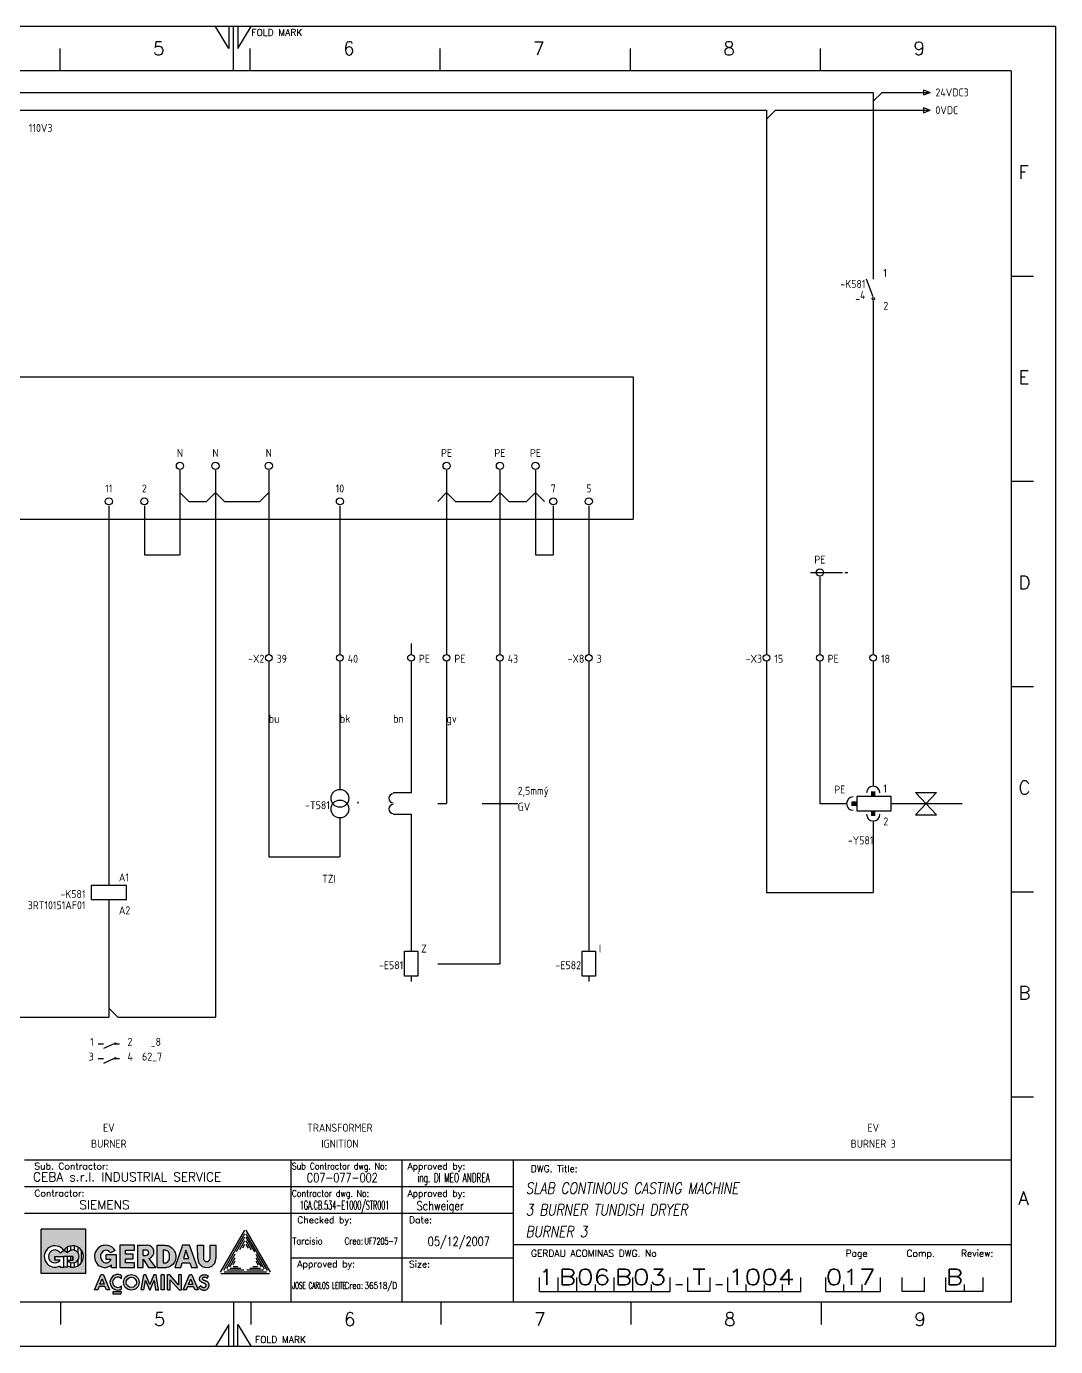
# Model space of a CAD drawing. Extents: x 520 to 940, y 6 to 303.
# Drawn here: x 708.6 to 940.2, y 6.5 to 303.5 of the extents above; entities that cross this region are included whole.
import ezdxf
from ezdxf.enums import TextEntityAlignment as Align

# ---------------------------------------------------------------- set-up
doc = ezdxf.new("R2010")
doc.units = 0
doc.header["$LTSCALE"] = 25
doc.header["$MEASUREMENT"] = 0
doc.linetypes.add('EPLANLINE7', pattern=[0])
doc.layers.get('0').update_dxf_attribs({"linetype": 'CONTINUOUS'})
for name, color, linetype in [('AUTOCONNECTING', 2, 'CONTINUOUS'), ('DESIG_', 3, 'CONTINUOUS'), ('FORM_1', 7, 'CONTINUOUS'), ('FORM_2', 4, 'CONTINUOUS'), ('FORM_3', 6, 'CONTINUOUS'), ('FORM_4', 1, 'CONTINUOUS'), ('MORSETTI', 7, 'CONTINUOUS'), ('RIF_', 7, 'CONTINUOUS'), ('SEF', 5, 'CONTINUOUS'), ('SIMBOLO', 4, 'CONTINUOUS'), ('TABELLA', 7, 'CONTINUOUS'), ('TESTI', 7, 'CONTINUOUS'), ('TESTO', 5, 'CONTINUOUS')]:
    doc.layers.add(name, color=color, linetype=linetype)
doc.styles.add('ROMANS', font='romans.shx', dxfattribs={"width": 0.7, "oblique": 10, "height": 4})
doc.styles.get("Standard").update_dxf_attribs({"font": 'isocp.shx'})

# ---------------------------------------------------------------- blocks, each defined once
blk = doc.blocks.new('Format A3')
at = {"layer": 'FORM_1'}
h = blk.add_hatch(color=256, dxfattribs=at)
edge = h.paths.add_edge_path()
edge.add_line((217.87, 22.79), (217.87, 17.78))
edge.add_line((217.87, 17.78), (219.92, 17.78))
edge.add_spline(control_points=[(219.92, 17.78), (220.24, 17.85), (220.98, 18), (221.84, 18.93), (222.13, 20.2), (221.81, 21.63), (220.8, 22.71), (219.89, 22.77), (219.58, 22.79)], knot_values=[0, 0, 0, 0, 0.968333, 2.238245, 3.514092, 4.752916, 6.526982, 7.43734, 7.43734, 7.43734, 7.43734], degree=3, periodic=0)
edge.add_line((219.58, 22.79), (217.87, 22.79))
edge = h.paths.add_edge_path(flags=16)
edge.add_spline(control_points=[(219.59, 21.67), (219.7, 21.66), (220.06, 21.63), (220.6, 21.16), (220.68, 20.32), (220.63, 19.48), (220.1, 18.85), (219.69, 18.84), (219.58, 18.84)], knot_values=[0, 0, 0, 0, 0.326882, 1.089251, 1.872602, 2.763575, 3.625522, 3.966209, 3.966209, 3.966209, 3.966209], degree=3, periodic=0)
edge.add_line((219.58, 18.84), (219.17, 18.84))
edge.add_line((219.17, 18.84), (219.17, 21.67))
edge.add_line((219.17, 21.67), (219.59, 21.67))
h.paths.add_polyline_path([(223.55, 22.79), (221.81, 17.78), (223.19, 17.78), (223.48, 18.84), (225.23, 18.84), (225.54, 17.78), (226.94, 17.78), (225.11, 22.79)])
h.paths.add_polyline_path([(224.33, 21.67), (224.94, 19.81), (223.79, 19.81)], flags=16)
h.paths.add_polyline_path([(228.25, 22.79), (226.96, 22.79), (226.97, 19.8, 0.995265), (231.07, 19.81), (231.07, 22.79), (229.77, 22.79), (229.77, 19.87, -1), (228.25, 19.87)])
h.paths.add_polyline_path([(215.57, 22.79), (213.43, 22.79), (213.43, 17.78), (214.72, 17.78), (214.72, 19.66), (215.93, 17.78), (217.52, 17.78), (216.02, 19.84, 0.906396)])
h.paths.add_polyline_path([(215.29, 20.49), (214.72, 20.5), (214.72, 21.75), (215.31, 21.75, -1.017604)], flags=16)
h.paths.add_polyline_path([(209.42, 22.79), (209.42, 17.78), (212.73, 17.78), (212.73, 18.83), (210.73, 18.83), (210.73, 19.76), (212.41, 19.76), (212.41, 20.8), (210.73, 20.8), (210.73, 21.67), (212.73, 21.67), (212.73, 22.79)])
edge = h.paths.add_edge_path()
edge.add_ellipse((206.05, 20.28), major_axis=(0, -2.49), ratio=0.91559, start_angle=180.5657, end_angle=401.2517)
edge.add_line((207.56, 18.41), (207.56, 17.78))
edge.add_line((207.56, 17.78), (208.68, 17.78))
edge.add_line((208.68, 17.78), (208.68, 20.66))
edge.add_line((208.68, 20.66), (206.26, 20.66))
edge.add_line((206.26, 20.66), (206.26, 19.69))
edge.add_line((206.26, 19.69), (207.49, 19.69))
edge.add_ellipse((206.34, 20.25), major_axis=(0, -1.41), ratio=0.88785, start_angle=126.9107, end_angle=426.8029, ccw=False)
edge.add_line((207.34, 21.09), (208.41, 21.6))
edge.add_arc((206.36, 20.45), 2.34, 29.2872, 98.191)
h.paths.add_polyline_path([(205.74, 16.12), (205.19, 16.12), (203.77, 12.78), (204.46, 12.78), (204.76, 13.48), (206.07, 13.48), (206.44, 12.78), (207.11, 12.79)])
h.paths.add_polyline_path([(205.46, 15.22), (205.93, 14.01), (204.97, 14.01)], flags=16)
h.paths.add_polyline_path([(209.78, 12.92), (209.78, 13.66, -2.423597), (209.78, 15.28), (209.78, 16.02, 1.652966)])
h.paths.add_polyline_path([(210.29, 14.45, 1), (213.8, 14.45, 1)])
h.paths.add_polyline_path([(213.19, 14.45, -1), (210.89, 14.45, -1)], flags=16)
h.paths.add_polyline_path([(215.31, 16.12), (214.82, 16.12), (214.22, 12.78), (214.87, 12.78), (215.21, 14.84), (216.1, 12.73), (216.28, 12.73), (217.19, 14.84), (217.49, 12.78), (218.15, 12.78), (217.6, 16.12), (217.12, 16.12), (216.2, 13.99)])
h.paths.add_polyline_path([(219.4, 16.12), (218.75, 16.12), (218.75, 12.78), (219.4, 12.78)])
h.paths.add_polyline_path([(220.16, 12.78), (220.81, 12.78), (220.81, 15.04), (222.79, 12.78), (223.3, 12.78), (223.3, 16.12), (222.65, 16.12), (222.65, 13.88), (220.68, 16.12), (220.16, 16.12)])
h.paths.add_polyline_path([(225.66, 16.12), (225.13, 16.12), (223.7, 12.77), (224.39, 12.77), (224.69, 13.47), (226, 13.47), (226.37, 12.77), (227.04, 12.77)])
h.paths.add_polyline_path([(225.39, 15.2), (225.86, 14), (224.9, 14)], flags=16)
edge = h.paths.add_edge_path()
edge.add_spline(control_points=[(229.42, 15.81), (229.38, 15.84), (229.32, 15.89), (229.21, 15.96), (229.1, 16.02), (228.95, 16.09), (228.79, 16.14), (228.58, 16.18), (228.37, 16.18), (228.14, 16.15), (227.97, 16.08), (227.8, 16), (227.66, 15.88), (227.54, 15.75), (227.47, 15.59), (227.4, 15.42), (227.39, 15.24), (227.4, 15.04), (227.44, 14.85), (227.57, 14.66), (227.73, 14.54), (227.92, 14.42), (228.08, 14.35), (228.25, 14.29), (228.42, 14.23), (228.59, 14.16), (228.73, 14.07), (228.81, 13.98), (228.85, 13.89), (228.87, 13.78), (228.86, 13.67), (228.81, 13.54), (228.72, 13.42), (228.56, 13.32), (228.37, 13.29), (228.2, 13.3), (228.07, 13.34), (227.98, 13.38), (227.9, 13.44), (227.81, 13.5), (227.72, 13.6), (227.68, 13.69), (227.64, 13.74)], knot_values=[0, 0, 0, 0, 0.129897, 0.252239, 0.381983, 0.506097, 0.749316, 0.87783, 1.167741, 1.365595, 1.552935, 1.738999, 1.918105, 2.09238, 2.269928, 2.449255, 2.632957, 2.790606, 3.065835, 3.193419, 3.483878, 3.653535, 3.853782, 4.021202, 4.182707, 4.402789, 4.570564, 4.668988, 4.759204, 4.855589, 5.007336, 5.095097, 5.270281, 5.443299, 5.63607, 5.844858, 5.950481, 6.046454, 6.146081, 6.249423, 6.351995, 6.544354, 6.544354, 6.544354, 6.544354], degree=3, periodic=0)
edge.add_line((227.64, 13.74), (227.22, 13.33))
edge.add_spline(control_points=[(227.22, 13.33), (227.25, 13.3), (227.3, 13.21), (227.44, 13.06), (227.61, 12.91), (227.84, 12.8), (228.04, 12.73), (228.25, 12.7), (228.44, 12.69), (228.72, 12.72), (228.99, 12.82), (229.25, 13.03), (229.41, 13.25), (229.53, 13.57), (229.55, 13.89), (229.48, 14.23), (229.32, 14.44), (229.15, 14.58), (228.98, 14.67), (228.78, 14.76), (228.59, 14.83), (228.39, 14.91), (228.2, 15), (228.05, 15.18), (228.07, 15.39), (228.2, 15.54), (228.35, 15.61), (228.48, 15.63), (228.66, 15.63), (228.84, 15.57), (228.98, 15.46), (229.05, 15.4), (229.08, 15.37)], knot_values=[0, 0, 0, 0, 0.131114, 0.305389, 0.623258, 0.772631, 1.083491, 1.243018, 1.425854, 1.654083, 2.072988, 2.274716, 2.662927, 2.870188, 3.280959, 3.591243, 3.888658, 4.0589, 4.248032, 4.476436, 4.699919, 4.85554, 5.137678, 5.317889, 5.513624, 5.728226, 5.888869, 5.979085, 6.142909, 6.403998, 6.552706, 6.676571, 6.676571, 6.676571, 6.676571], degree=3, periodic=0)
edge.add_line((229.08, 15.37), (229.42, 15.81))
h.paths.add_polyline_path([(207.88, 12.33), (207.88, 11.83), (209.78, 11.83), (209.79, 12.33)])
h.paths.add_polyline_path([(201.77, 26.45), (191.77, 26.45), (191.77, 16.45), (201.77, 16.45)])
h.paths.add_polyline_path([(197.64, 18.19), (197.64, 17.87), (196.84, 17.87), (196.04, 17.87), (196.04, 18.19, -2.312045), (196.84, 21.6, -2.312045)], flags=16)
h.paths.add_polyline_path([(197.64, 19.43), (198.44, 19.43), (198.44, 20.27), (196.84, 20.27), (194.84, 20.27), (194.84, 19.43), (196.04, 19.43, -3.248328), (196.05, 21.08), (196.84, 21.6), (197.62, 21.08, -3.248328)], flags=0)
for p, q in [((420, 297), (0, 297)), ((234, 292), (231, 297)), ((234, 297), (234, 292)), ((235, 287), (235, 297)), ((236, 292), (239, 297)), ((236, 297), (236, 292)), ((420, 297), (420, 0)), ((195.93, 292), (195.93, 287)), ((238.7, 292), (238.7, 287)), ((281.48, 292), (281.48, 287)), ((324.26, 292), (324.26, 287)), ((367.03, 292), (367.03, 287)), ((410, 240.83), (415, 240.83)), ((410, 194.66), (415, 194.66)), ((410, 148.5), (415, 148.5)), ((410, 102.33), (415, 102.33)), ((410, 56.17), (415, 56.17)), ((248, 30), (248, 42)), ((273, 10), (273, 42)), ((188.01, 36), (298, 36)), ((191.77, 16.45), (191.77, 26.45)), ((201.77, 26.45), (191.77, 26.45)), ((201.77, 16.45), (201.77, 26.45)), ((237.53, 26.19), (232.06, 16.71)), ((237.53, 25.39), (232.76, 17.12)), ((237.53, 24.59), (235.65, 21.33)), ((237.53, 23.79), (236.34, 21.73)), ((237.83, 26.19), (243.31, 16.71)), ((237.83, 25.39), (242.62, 17.11)), ((237.83, 24.59), (239.72, 21.33)), ((237.83, 23.79), (239.03, 21.73)), ((196.04, 21.07), (196.84, 21.6)), ((197.64, 21.07), (196.84, 21.6)), ((197.64, 21.07), (197.64, 22.35)), ((198.44, 21.68), (198.44, 22.64)), ((199.24, 21.68), (199.24, 22.64)), ((200.04, 21.11), (200.04, 22.35)), ((200.84, 18.94), (200.84, 21.6)), ((208.41, 21.6), (207.34, 21.09)), ((209.42, 22.79), (209.42, 17.78)), ((212.73, 22.79), (209.42, 22.79)), ((210.73, 20.8), (210.73, 21.67)), ((210.73, 21.67), (212.73, 21.67)), ((212.41, 20.8), (210.73, 20.8)), ((212.41, 19.76), (212.41, 20.8)), ((212.73, 21.67), (212.73, 22.79)), ((213.43, 22.79), (213.43, 17.78)), ((213.43, 22.79), (215.57, 22.79)), ((214.72, 20.5), (214.72, 21.75)), ((214.72, 21.75), (215.31, 21.75)), ((217.87, 17.78), (217.87, 22.79)), ((217.87, 22.79), (219.58, 22.79)), ((223.55, 22.79), (221.81, 17.78)), ((225.11, 22.79), (223.55, 22.79)), ((224.33, 21.67), (223.79, 19.81)), ((224.94, 19.81), (224.33, 21.67)), ((226.94, 17.78), (225.11, 22.79)), ((226.97, 19.83), (226.96, 22.79)), ((226.96, 22.79), (228.25, 22.79)), ((228.25, 22.79), (228.25, 19.87)), ((229.77, 19.87), (229.77, 22.79)), ((229.77, 22.79), (231.07, 22.79)), ((231.07, 22.79), (231.07, 19.81)), ((237.53, 22.99), (237.04, 22.13)), ((237.83, 22.99), (238.33, 22.13)), ((298, 23), (410, 23)), ((194.84, 20.27), (196.84, 20.27)), ((194.84, 20.27), (196.84, 20.27)), ((194.84, 19.43), (194.84, 20.27)), ((194.84, 20.27), (194.84, 19.43)), ((196.04, 19.43), (194.84, 19.43)), ((196.04, 17.87), (196.04, 18.19)), ((196.04, 17.87), (196.84, 17.87)), ((196.84, 17.87), (196.84, 20.27)), ((198.84, 20.27), (196.84, 20.27)), ((198.84, 20.27), (196.84, 20.27)), ((197.64, 17.87), (196.84, 17.87)), ((197.64, 17.87), (197.64, 20.27)), ((197.64, 19.43), (198.84, 19.43)), ((197.64, 17.87), (197.64, 18.19)), ((198.44, 19.43), (198.44, 20.27)), ((198.44, 17.9), (198.44, 18.86)), ((198.84, 20.27), (198.84, 19.43)), ((198.84, 19.43), (198.84, 20.27)), ((199.24, 17.9), (199.24, 18.86)), ((200.04, 18.19), (200.04, 19.43)), ((208.68, 20.66), (206.26, 20.66)), ((206.26, 20.66), (206.26, 19.69)), ((206.26, 19.69), (207.49, 19.69)), ((207.56, 17.78), (207.56, 18.41)), ((208.68, 17.78), (208.68, 20.66)), ((210.73, 18.83), (210.73, 19.76)), ((210.73, 19.76), (212.41, 19.76)), ((212.73, 18.83), (210.73, 18.83)), ((212.73, 17.78), (212.73, 18.83)), ((214.72, 20.5), (215.31, 20.49)), ((214.72, 19.66), (215.93, 17.78)), ((214.72, 17.78), (214.72, 19.66)), ((217.52, 17.78), (216.02, 19.84)), ((223.19, 17.78), (223.48, 18.84)), ((223.48, 18.84), (225.23, 18.84)), ((223.79, 19.81), (224.94, 19.81)), ((225.23, 18.84), (225.54, 17.78)), ((235.33, 20.78), (233.45, 17.52)), ((235.33, 19.98), (234.14, 17.92)), ((235.33, 19.18), (234.84, 18.32)), ((234.98, 18.05), (235.98, 18.05)), ((239.39, 18.05), (240.39, 18.05)), ((240.04, 20.78), (241.92, 17.51)), ((240.04, 19.98), (241.23, 17.91)), ((240.04, 19.18), (240.54, 18.31)), ((248, 20), (298, 20)), ((201.77, 16.45), (191.77, 16.45)), ((203.77, 12.78), (205.19, 16.12)), ((204.97, 14.01), (205.46, 15.22)), ((205.74, 16.12), (205.19, 16.12)), ((205.46, 15.22), (205.93, 14.01)), ((205.74, 16.12), (207.11, 12.79)), ((207.56, 17.78), (208.68, 17.78)), ((209.42, 17.78), (212.73, 17.78)), ((209.78, 16.02), (209.78, 15.23)), ((213.43, 17.78), (214.72, 17.78)), ((214.22, 12.78), (214.82, 16.12)), ((215.31, 16.12), (214.82, 16.12)), ((216.2, 13.99), (215.31, 16.12)), ((215.93, 17.78), (217.52, 17.78)), ((217.12, 16.12), (216.2, 13.99)), ((217.6, 16.12), (217.12, 16.12)), ((218.15, 12.78), (217.6, 16.12)), ((217.87, 17.78), (219.92, 17.78)), ((218.75, 12.78), (218.75, 16.12)), ((219.4, 16.12), (218.75, 16.12)), ((219.4, 16.12), (219.4, 12.78)), ((220.16, 12.79), (220.16, 16.12)), ((220.68, 16.12), (220.16, 16.12)), ((222.65, 13.88), (220.68, 16.12)), ((220.81, 15.04), (222.79, 12.78)), ((220.81, 12.78), (220.81, 15.04)), ((221.81, 17.78), (223.19, 17.78)), ((222.65, 16.12), (222.65, 13.88)), ((223.3, 16.12), (222.65, 16.12)), ((223.3, 12.78), (223.3, 16.12)), ((223.7, 12.77), (225.13, 16.12)), ((224.9, 14), (225.39, 15.2)), ((225.66, 16.12), (225.13, 16.12)), ((225.39, 15.2), (225.86, 14)), ((225.54, 17.78), (226.94, 17.78)), ((225.66, 16.12), (227.04, 12.77)), ((229.08, 15.36), (229.42, 15.81)), ((232.21, 16.45), (243.16, 16.45)), ((232.9, 16.85), (242.47, 16.85)), ((233.6, 17.25), (237.37, 17.25)), ((234.29, 17.65), (236.67, 17.65)), ((238, 17.25), (241.77, 17.25)), ((238.7, 17.65), (241.08, 17.65)), ((204.46, 12.78), (203.77, 12.78)), ((204.76, 13.48), (204.46, 12.78)), ((206.07, 13.48), (204.76, 13.48)), ((205.93, 14.01), (204.97, 14.01)), ((206.44, 12.78), (206.07, 13.48)), ((207.11, 12.79), (206.44, 12.78)), ((207.88, 12.33), (207.88, 11.83)), ((209.79, 12.33), (207.88, 12.33)), ((209.78, 13.66), (209.78, 12.9)), ((209.78, 11.83), (209.79, 12.33)), ((214.87, 12.78), (214.22, 12.78)), ((214.87, 12.78), (215.21, 14.84)), ((215.21, 14.84), (216.1, 12.73)), ((216.1, 12.73), (216.28, 12.73)), ((216.28, 12.73), (217.19, 14.84)), ((217.19, 14.84), (217.49, 12.78)), ((217.49, 12.78), (218.15, 12.78)), ((219.4, 12.78), (218.75, 12.78)), ((220.16, 12.78), (220.81, 12.78)), ((222.79, 12.78), (223.3, 12.78)), ((224.39, 12.77), (223.7, 12.77)), ((224.69, 13.47), (224.39, 12.77)), ((226, 13.47), (224.69, 13.47)), ((225.86, 14), (224.9, 14)), ((226.37, 12.77), (226, 13.47)), ((227.04, 12.77), (226.37, 12.77)), ((227.22, 13.33), (227.64, 13.74)), ((196.11, 10), (196.11, 5)), ((207.88, 11.83), (209.78, 11.83)), ((235, 10), (235, 0)), ((238.89, 10), (238.89, 5)), ((281.66, 10), (281.66, 5)), ((324.44, 10), (324.44, 5)), ((367.22, 10), (367.22, 5)), ((234, 5), (231, 0)), ((234, 0), (234, 5)), ((236, 5), (239, 0)), ((236, 0), (236, 5)), ((420, 0), (0, 0))]:
    blk.add_line(p, q, dxfattribs=at)
blk.add_lwpolyline([(219.59, 21.67), (219.17, 21.67), (219.17, 18.84), (219.58, 18.84)], dxfattribs=at)
for radius in [1.75, 1.15]:
    blk.add_circle((212.04, 14.45), radius, dxfattribs=at)
for centre, radius, start, end in [((194.84, 20.27), 2.4, 33.5573, 300), ((194.84, 20.27), 1.46, 33.5573, 325.1132), ((198.84, 20.27), 2.4, 240, 146.4427), ((198.84, 20.27), 1.46, 214.8868, 146.4427), ((206.36, 20.45), 2.34, 29.2872, 98.191), ((215.31, 21.12), 0.633, 270, 90), ((215.65, 21.29), 1.5, 284.2434, 92.9996), ((229.02, 19.82), 2.05, 179.8525, 0.1475), ((229.01, 19.87), 0.761, 180, 0), ((208.97, 14.47), 1.75, 62.3456, 297.6544), ((208.97, 14.47), 1.15, 44.8431, 315.1569)]:
    blk.add_arc(centre, radius, start, end, dxfattribs=at)
for centre, major_axis, ratio, start_param, end_param in [((206.05, 20.28), (0, -2.49), 0.91559, 3.151467, 7.003163), ((206.34, 20.25), (0, -1.41), 0.88785, 2.21501, 7.449115)]:
    blk.add_ellipse(centre, major_axis=major_axis, ratio=ratio, start_param=start_param, end_param=end_param, dxfattribs=at)
for points in [[(219.58, 22.79), (220.48, 22.65), (221.76, 21.42), (222.04, 20.21), (221.73, 18.97), (220.84, 18.07), (219.92, 17.78)], [(219.58, 18.84), (219.91, 18.87), (220.52, 19.48), (220.66, 20.37), (220.5, 21.13), (219.91, 21.62), (219.59, 21.67)], [(227.22, 13.33), (227.3, 13.23), (227.41, 13.09), (227.66, 12.89), (227.79, 12.82), (228.09, 12.73), (228.24, 12.7), (228.43, 12.7), (228.65, 12.72), (229.04, 12.87), (229.2, 13), (229.43, 13.31), (229.5, 13.51), (229.53, 13.92), (229.46, 14.22), (229.28, 14.46), (229.15, 14.57), (228.99, 14.66), (228.78, 14.76), (228.57, 14.84), (228.43, 14.9), (228.18, 15.03), (228.07, 15.18), (228.09, 15.37), (228.22, 15.54), (228.37, 15.61), (228.46, 15.63), (228.62, 15.63), (228.87, 15.54), (228.99, 15.45), (229.08, 15.37)], [(227.64, 13.74), (227.75, 13.58), (227.81, 13.5), (227.9, 13.44), (227.98, 13.38), (228.07, 13.35), (228.17, 13.31), (228.38, 13.3), (228.56, 13.33), (228.71, 13.43), (228.82, 13.57), (228.85, 13.65), (228.86, 13.8), (228.84, 13.89), (228.8, 13.98), (228.74, 14.05), (228.6, 14.15), (228.4, 14.23), (228.25, 14.29), (228.09, 14.35), (227.91, 14.43), (227.76, 14.52), (227.54, 14.71), (227.47, 14.81), (227.4, 15.08), (227.39, 15.24), (227.41, 15.42), (227.47, 15.59), (227.55, 15.75), (227.66, 15.88), (227.8, 15.99), (227.97, 16.08), (228.14, 16.14), (228.34, 16.17), (228.63, 16.17), (228.75, 16.14), (228.99, 16.07), (229.1, 16.02), (229.21, 15.96), (229.31, 15.89), (229.42, 15.81)]]:
    blk.add_spline(points, degree=3, dxfattribs=at)
at = {"layer": 'FORM_3'}
for p, q in [((410, 287), (25, 287)), ((410, 287), (410, 10)), ((410, 10), (25, 10))]:
    blk.add_line(p, q, dxfattribs=at)
at = {"layer": 'FORM_4'}
for p, q in [((188.01, 42), (410, 42)), ((298, 10), (298, 42)), ((188.01, 30), (298, 30)), ((248, 10), (248, 30)), ((303.88, 12.42), (303.88, 15.51)), ((308.08, 12.42), (308.08, 15.51)), ((312.28, 12.42), (312.28, 15.51)), ((320.68, 12.42), (320.68, 15.51)), ((324.88, 12.42), (324.88, 15.51)), ((333.28, 12.42), (333.28, 15.51)), ((337.28, 12.42), (337.28, 15.51)), ((342.28, 12.42), (342.28, 15.51)), ((346.28, 12.42), (346.28, 15.51)), ((362.68, 12.42), (362.68, 15.51)), ((368.28, 12.42), (368.28, 15.51)), ((380.58, 12.42), (380.58, 15.51)), ((385.48, 12.42), (385.48, 15.51)), ((390.48, 12.42), (390.48, 15.51)), ((395.28, 12.42), (395.28, 15.51)), ((403.68, 12.42), (403.68, 15.51)), ((303.88, 12.42), (333.28, 12.42)), ((316.48, 12.42), (316.48, 13.97)), ((316.48, 12.42), (316.48, 13.97)), ((329.08, 12.42), (329.08, 13.97)), ((334.53, 13.97), (336.06, 13.97)), ((342.28, 12.42), (337.28, 12.42)), ((343.53, 13.97), (345.03, 13.97)), ((346.28, 12.42), (346.28, 13.97)), ((346.28, 12.42), (362.68, 12.42)), ((350.38, 12.42), (350.38, 13.97)), ((354.48, 12.42), (354.48, 13.97)), ((358.58, 12.42), (358.58, 13.97)), ((368.28, 12.42), (380.58, 12.42)), ((372.38, 12.42), (372.38, 13.97)), ((376.48, 12.42), (376.48, 13.97)), ((390.48, 12.42), (385.48, 12.42)), ((399.13, 12.42), (395.28, 12.42)), ((403.68, 12.42), (399.13, 12.42)), ((399.48, 12.42), (399.48, 13.97))]:
    blk.add_line(p, q, dxfattribs=at)
at = {"layer": 'FORM_1', "style": 'ROMANS'}
for p in [(239.05, 294.88), (239.88, 0.84)]:
    blk.add_text('FOLD MARK', height=1.5, dxfattribs=at).set_placement(p)
at = {"layer": 'FORM_2', "style": 'ROMANS'}
for s, p in [('Sub. Contractor:', (190.24, 39.84)), ('Approved by:', (274.17, 39.84)), ('DWG. Title:', (301.92, 39.27)), ('Contractor:', (190.24, 33.75)), ('Approved by:', (274.17, 33.72)), ('Checked by:', (249.38, 27.74)), ('Date:', (274.53, 27.74)), ('GERDAU ACOMINAS DWG. No', (301.96, 20.23)), ('Page', (372.75, 20.23)), ('Comp.', (386.46, 20.23)), ('Review:', (398.72, 20.23)), ('Approved by:', (249.38, 17.83)), ('Size:', (274.53, 17.79))]:
    blk.add_text(s, height=1.5, dxfattribs=at).set_placement(p)
for s, width, p in [('Sub Contractor dwg. No:', 0.85, (248.15, 39.84)), ('Contractor dwg. No:', 0.85, (248.15, 33.72)), ('Crea:', 0.8, (260.02, 23)), ('Crea:', 0.8, (260.02, 13))]:
    blk.add_text(s, height=1.5, dxfattribs=dict(at, width=width)).set_placement(p)
at = {"layer": 'FORM_2', "style": 'ROMANS', "flags": 4}
for tag, p in [('21', (189.91, 37.18)), ('18', (189.91, 30.89))]:
    blk.add_attdef(tag, p, '', height=2, dxfattribs=at)
at = {"layer": 'FORM_2', "color": 4, "style": 'ROMANS', "width": 0.8, "flags": 4}
for tag, p in [('22', (251.5, 37)), ('19', (251.5, 30.8)), ('24', (278.73, 22.67))]:
    blk.add_attdef(tag, p, '', height=2, dxfattribs=at)
at = {"layer": 'FORM_2', "style": 'ROMANS', "flags": 4}
for tag, p, height, width in [('23', (276.41, 37.01), 2, 0.8), ('20', (276.22, 30.68), 2, 0.8), ('14', (248.25, 23), 1.5, 0.9), ('15', (264.49, 22.98), 1.5, 0.8), ('16', (248.25, 13), 1.5, 0.9), ('17', (264.49, 12.98), 1.5, 0.8)]:
    blk.add_attdef(tag, p, '', height=height, dxfattribs=dict(at, width=width))
at = {"layer": 'FORM_4', "style": 'ROMANS'}
for s, p in [('5', (216.92, 290.56)), ('6', (259.7, 290.56)), ('7', (302.47, 290.56)), ('8', (345.25, 290.56)), ('9', (388.03, 290.56)), ('F', (411.64, 262.73)), ('E', (411.64, 216.57)), ('D', (411.64, 170.4)), ('C', (411.64, 124.24)), ('B', (411.64, 78.07)), ('A', (411.64, 31.9)), ('5', (217.1, 4.65)), ('6', (259.88, 4.65)), ('7', (302.66, 4.65)), ('8', (345.43, 4.65)), ('9', (388.21, 4.65))]:
    blk.add_text(s, height=3, dxfattribs=at).set_placement(p)
at = {"layer": 'FORM_4', "color": 1, "style": 'ROMANS', "oblique": 10, "width": 0.8, "flags": 4}
for tag, p in [('11', (300.77, 34.39)), ('12', (300.77, 29.5)), ('13', (300.77, 24.62))]:
    blk.add_attdef(tag, p, '', height=2.5, dxfattribs=at)
at = {"layer": 'FORM_4', "color": 1, "style": 'ROMANS', "flags": 2}
blk.add_attdef('25', (279.66, 12.25), '', height=5, dxfattribs=at)
at = {"layer": 'FORM_4', "style": 'ROMANS', "width": 1.25, "flags": 4}
for tag, p in [('1', (303.88, 13.92)), ('3', (312.28, 13.92)), ('5', (324.88, 13.92)), ('7', (346.28, 13.92)), ('10', (395.28, 13.92))]:
    blk.add_attdef(tag, p, '', height=3.5, dxfattribs=at)
for tag, p in [('2', (310.18, 13.92)), ('4', (322.78, 13.92)), ('6', (339.78, 13.92)), ('9', (387.98, 13.92))]:
    blk.add_attdef(tag, text='', height=3.5, dxfattribs=at).set_placement(p, align=Align.CENTER)
at = {"layer": 'FORM_4', "color": 1, "style": 'ROMANS', "width": 1.25, "flags": 4}
blk.add_attdef('8', (368.28, 13.92), '', height=3.5, dxfattribs=at)
blk = doc.blocks.new('SO291')
at = {"layer": 'TESTI', "color": 2, "linetype": 'EPLANLINE7'}
blk.add_line((0, 3), (0, 0), dxfattribs=at)
blk.add_circle((0, 4), 0.8, dxfattribs=at)
blk = doc.blocks.new('20_0_IEC_WUPI')
at = {"layer": 'TESTI', "color": 3, "linetype": 'EPLANLINE7'}
for p, q in [((0, 4), (0, 1.6)), ((0, 1.6), (-4, 1.6)), ((-4, 1.6), (-4, -1.6)), ((4, 1.6), (0, 1.6)), ((4, -1.6), (4, 1.6)), ((-4, -1.6), (4, -1.6)), ((0, -1.6), (0, -4))]:
    blk.add_line(p, q, dxfattribs=at)
blk = doc.blocks.new('SO264')
at = {"layer": 'TESTI', "color": 2, "linetype": 'EPLANLINE7'}
for p, q in [((-2, 0), (0, 0)), ((0, 2), (0, 0)), ((0, 2), (2, 0))]:
    blk.add_line(p, q, dxfattribs=at)
blk = doc.blocks.new('SO283')
at = {"layer": 'SIMBOLO', "color": 2, "linetype": 'EPLANLINE7'}
for p, q in [((0, 2), (0, 0)), ((0, 0), (2, 0))]:
    blk.add_line(p, q, dxfattribs=at)
blk = doc.blocks.new('SO262')
at = {"layer": 'TESTI', "color": 2, "linetype": 'EPLANLINE7'}
for q in [(0, -2), (2, 0)]:
    blk.add_line((0, 2), q, dxfattribs=at)
blk = doc.blocks.new('SO282')
at = {"layer": 'SIMBOLO', "color": 2, "linetype": 'EPLANLINE7'}
for p in [(-2, 0), (0, 2)]:
    blk.add_line(p, (0, 0), dxfattribs=at)
blk = doc.blocks.new('SO279')
at = {"layer": 'TESTI', "color": 2, "linetype": 'EPLANLINE7'}
for p, q in [((-2, 0), (0, 2)), ((0, 2), (0, -2)), ((2, 0), (0, 2))]:
    blk.add_line(p, q, dxfattribs=at)
blk = doc.blocks.new('SO259')
at = {"layer": 'TESTI', "color": 2, "linetype": 'EPLANLINE7'}
for p, q in [((-2, 0), (0, 2)), ((0, 2), (0, -2))]:
    blk.add_line(p, q, dxfattribs=at)
blk = doc.blocks.new('30_0_IEC_WUPI')
at = {"layer": 'SIMBOLO', "color": 3, "linetype": 'EPLANLINE7'}
blk.add_line((0, 4), (0, 1.6), dxfattribs=at)
blk.add_circle((0, 0.8), 0.75, dxfattribs=at)
blk = doc.blocks.new('90_0_IEC_WUPI')
at = {"layer": 'TESTI', "color": 3, "linetype": 'EPLANLINE7'}
for p, q in [((0, 4), (0, 3.2)), ((0, -3.2), (0, -4))]:
    blk.add_line(p, q, dxfattribs=at)
for centre in [(0, 1.2), (0, -1.2)]:
    blk.add_circle(centre, 2, dxfattribs=at)
blk = doc.blocks.new('199_0_IEC_WUPI')
at = {"layer": 'TESTI', "color": 3, "linetype": 'EPLANLINE7'}
for p, q in [((0, 4), (0, 2.4)), ((-12, 0.4), (-12, 0)), ((0, 2.4), (-4, 2.4)), ((-4, -2.4), (0, -2.4)), ((0, -2.4), (0, -4))]:
    blk.add_line(p, q, dxfattribs=at)
for centre in [(-4, 1.2), (-4, -1.2)]:
    blk.add_arc(centre, 1, 90, 270, dxfattribs=at)
blk = doc.blocks.new('51_0_IEC_WUPI')
at = {"layer": 'TESTI', "color": 3, "linetype": 'EPLANLINE7'}
for p, q in [((0, 4), (0, 2.8)), ((-1.5, -2.8), (-1.5, 2.8)), ((-1.5, 2.8), (0, 2.8)), ((0, 2.8), (1.5, 2.8)), ((1.5, 2.8), (1.5, -2.8)), ((0, -2.8), (-1.5, -2.8)), ((1.5, -2.8), (0, -2.8)), ((0, -2.8), (0, -4))]:
    blk.add_line(p, q, dxfattribs=at)
blk = doc.blocks.new('SO269')
at = {"layer": 'TESTI', "color": 2, "linetype": 'EPLANLINE7'}
for p, q in [((-2, 0), (0, 0)), ((0, 0), (0, -2)), ((0, -2), (2, 0))]:
    blk.add_line(p, q, dxfattribs=at)
blk = doc.blocks.new('SO300')
at = {"layer": 'SIMBOLO', "color": 2, "linetype": 'EPLANLINE7'}
blk.add_line((0, 3), (0, 0), dxfattribs=at)
blk.add_circle((0, 4), 0.8, dxfattribs=at)
blk = doc.blocks.new('318_0_IEC_WUPI')
at = {"layer": 'SIMBOLO', "color": 1, "linetype": 'EPLANLINE7'}
for p, q in [((0.3, 1.6), (0.3, -1.6)), ((8, 1.6), (0.3, 1.6)), ((8, -1.6), (8, 1.6)), ((8, 0), (24, 0)), ((13.5, 2.5), (18.2, 2.5)), ((18.2, 2.5), (13.5, -2.5)), ((18.2, -2.5), (13.5, 2.5)), ((0.3, -1.6), (8, -1.6)), ((13.5, -2.5), (18.2, -2.5))]:
    blk.add_line(p, q, dxfattribs=at)
for centre, start, end in [((4, 2.4), 0, 180), ((-0.5, 0), 90, 270), ((4, -2.4), 180, 0)]:
    blk.add_arc(centre, 1.5, start, end, dxfattribs=at)
for points in [[(-0.9, -0.5), (0.3, -0.5), (-0.9, 0.5), (0.3, 0.5)], [(4.5, 1.6), (3.5, 1.6), (4.5, 2.8), (3.5, 2.8)], [(4.5, -1.6), (3.5, -1.6), (4.5, -2.8), (3.5, -2.8)]]:
    blk.add_solid(points, dxfattribs=at)
blk = doc.blocks.new('1_0_IEC_WUPI')
at = {"layer": 'SIMBOLO', "color": 3, "linetype": 'EPLANLINE7'}
for p, q in [((0, 4), (0, 2)), ((0, -2), (-1.5, 2)), ((0, -2.8), (0, -4))]:
    blk.add_line(p, q, dxfattribs=at)
blk.add_circle((0, -2.4), 0.25, dxfattribs=at)
blk = doc.blocks.new('SO284')
at = {"layer": 'TESTI', "color": 2, "linetype": 'EPLANLINE7'}
for p, q in [((-1.175, 0), (0.675, 0)), ((-0.675, 0.575), (0.8, 0)), ((-0.675, 0.575), (-0.675, -0.575)), ((-0.675, -0.575), (0.8, 0))]:
    blk.add_line(p, q, dxfattribs=at)

msp = doc.modelspace()

# ---------------------------------------------------------------- linework, layer by layer
at = {"layer": 'AUTOCONNECTING', "color": 2, "linetype": 'EPLANLINE7'}
for p, q in [((571.14, 288.6), (897.14, 288.6)), ((901.14, 288.6), (911.14, 288.6)), ((899.14, 286.6), (899.14, 248.6)), ((571.14, 284.6), (873.14, 284.6)), ((875.14, 282.6), (875.14, 164.6)), ((877.14, 284.6), (911.14, 284.6)), ((899.14, 240.6), (899.14, 164.6)), ((743.14, 200.6), (743.14, 198.6)), ((751.14, 200.6), (751.14, 198.6)), ((763.14, 200.6), (763.14, 198.6)), ((803.14, 200.6), (803.14, 198.6)), ((815.14, 200.6), (815.14, 198.6)), ((823.14, 200.6), (823.14, 198.6)), ((745.14, 196.6), (749.14, 196.6)), ((753.14, 196.6), (761.14, 196.6)), ((805.14, 196.6), (813.14, 196.6)), ((817.14, 196.6), (821.14, 196.6)), ((743.14, 194.6), (743.14, 184.6)), ((751.14, 194.6), (751.14, 80.6)), ((763.14, 194.6), (763.14, 164.6)), ((803.14, 194.6), (803.14, 164.6)), ((815.14, 194.6), (815.14, 164.6)), ((823.14, 194.6), (823.14, 184.6)), ((727.14, 192.6), (727.14, 112.6)), ((735.14, 192.6), (735.14, 184.6)), ((779.14, 192.6), (779.14, 164.6)), ((827.14, 192.6), (827.14, 184.6)), ((835.14, 192.6), (835.14, 164.6)), ((735.14, 184.6), (743.14, 184.6)), ((823.14, 184.6), (827.14, 184.6)), ((887.14, 176.6), (887.14, 164.6)), ((763.14, 160.6), (763.14, 116.6)), ((779.14, 160.6), (779.14, 132.6)), ((795.14, 160.6), (795.14, 132.6)), ((803.14, 160.6), (803.14, 128.6)), ((815.14, 160.6), (815.14, 92.6)), ((835.14, 160.6), (835.14, 96.6)), ((875.14, 160.6), (875.14, 108.6)), ((887.14, 160.6), (887.14, 128.6)), ((899.14, 160.6), (899.14, 132.6)), ((801.14, 128.6), (803.14, 128.6)), ((887.14, 128.6), (893.14, 128.6)), ((779.14, 124.6), (779.14, 116.6)), ((795.14, 124.6), (795.14, 96.6)), ((899.14, 124.6), (899.14, 108.6)), ((763.14, 116.6), (779.14, 116.6)), ((875.14, 108.6), (899.14, 108.6)), ((727.14, 104.6), (727.14, 82.6)), ((801.14, 92.6), (815.14, 92.6)), ((567.14, 80.6), (725.14, 80.6)), ((729.14, 80.6), (751.14, 80.6))]:
    msp.add_line(p, q, dxfattribs=at)
at = {"layer": 'SIMBOLO', "color": 3, "linetype": 'EPLANLINE7'}
for p, q in [((569.14, 224.6), (845.14, 224.6)), ((845.14, 224.6), (845.14, 192.6)), ((569.14, 192.6), (845.14, 192.6))]:
    msp.add_line(p, q, dxfattribs=at)
at = {"layer": 'TABELLA', "color": 1, "linetype": 'EPLANLINE7'}
for p, q in [((724.74, 74.6), (725.94, 74.6)), ((728.34, 74.6), (725.94, 73.48)), ((728.81, 74.6), (729.54, 74.6)), ((724.74, 71.3), (725.94, 71.3)), ((728.34, 71.3), (725.94, 70.18)), ((728.81, 71.3), (729.54, 71.3))]:
    msp.add_line(p, q, dxfattribs=at)
for centre in [(728.59, 74.6), (728.59, 71.3)]:
    msp.add_circle(centre, 0.175, dxfattribs=at)
at = {"layer": 'TESTI', "color": 3, "linetype": 'EPLANLINE7'}
for p, q in [((885.01, 180.6), (892.19, 180.6)), ((892.76, 180.6), (893.41, 180.6)), ((893.09, 180.6), (893.26, 180.6))]:
    msp.add_line(p, q, dxfattribs=at)
at = {"layer": 'TESTI', "color": 1, "linetype": 'EPLANLINE7'}
msp.add_line((811.14, 128.6), (819.14, 128.6), dxfattribs=at)

# ---------------------------------------------------------------- block references
ref = msp.add_blockref('Format A3', (520.17, 6.46))
ref.add_attrib('1', '1', (824.05, 20.37), dxfattribs={"layer": 'FORM_4', "height": 3.5, "style": 'ROMANS'})
ref.add_attrib('2', 'B', dxfattribs={"layer": 'FORM_4', "height": 3.5, "style": 'ROMANS', "width": 1.25}).set_placement((830.35, 20.37), align=Align.CENTER)
ref.add_attrib('3', '06', (832.45, 20.37), dxfattribs={"layer": 'FORM_4', "height": 3.5, "style": 'ROMANS', "width": 1.25})
ref.add_attrib('4', 'B', dxfattribs={"layer": 'FORM_4', "height": 3.5, "style": 'ROMANS', "width": 1.25}).set_placement((842.95, 20.37), align=Align.CENTER)
ref.add_attrib('5', '03', (845.05, 20.37), dxfattribs={"layer": 'FORM_4', "height": 3.5, "style": 'ROMANS', "width": 1.25})
ref.add_attrib('6', 'T', dxfattribs={"layer": 'FORM_4', "height": 3.5, "style": 'ROMANS', "width": 1.25}).set_placement((859.95, 20.37), align=Align.CENTER)
ref.add_attrib('7', '1004', (866.45, 20.37), dxfattribs={"layer": 'FORM_4', "height": 3.5, "style": 'ROMANS', "width": 1.25})
ref.add_attrib('8', '017', (888.45, 20.37), dxfattribs={"layer": 'FORM_4', "color": 1, "height": 3.5, "style": 'ROMANS', "width": 1.25})
ref.add_attrib('10', 'B', (915.45, 20.37), dxfattribs={"layer": 'FORM_4', "height": 3.5, "style": 'ROMANS', "width": 1.25})
ref.add_attrib('11', 'SLAB CONTINOUS CASTING MACHINE', (820.94, 40.84), dxfattribs={"layer": 'FORM_4', "color": 1, "height": 2.5, "style": 'ROMANS', "oblique": 10, "width": 0.8})
ref.add_attrib('12', '3 BURNER TUNDISH DRYER', (820.94, 35.96), dxfattribs={"layer": 'FORM_4', "color": 1, "height": 2.5, "style": 'ROMANS', "oblique": 10, "width": 0.8})
ref.add_attrib('13', 'BURNER 3', (820.94, 31.08), dxfattribs={"layer": 'FORM_4', "color": 1, "height": 2.5, "style": 'ROMANS', "oblique": 10, "width": 0.8})
ref.add_attrib('14', 'Tarcisio', (768.42, 29.46), dxfattribs={"layer": 'FORM_2', "height": 1.5, "style": 'ROMANS', "width": 0.9})
ref.add_attrib('15', 'UF7205-7', (784.67, 29.43), dxfattribs={"layer": 'FORM_2', "height": 1.5, "style": 'ROMANS', "width": 0.7})
ref.add_attrib('16', 'JOSE CARLOS LEITE', (768.42, 19.46), dxfattribs={"layer": 'FORM_2', "height": 1.5, "style": 'ROMANS', "width": 0.5})
ref.add_attrib('17', '36518/D', (784.67, 19.43), dxfattribs={"layer": 'FORM_2', "height": 1.5, "style": 'ROMANS', "width": 0.8})
ref.add_attrib('18', '       SIEMENS', (710.09, 37.35), dxfattribs={"layer": 'FORM_2', "height": 2, "style": 'ROMANS'})
ref.add_attrib('19', '1GA.CB.534-E1000/STR001', (770.11, 37.26), dxfattribs={"layer": 'FORM_2', "color": 4, "height": 2, "style": 'ROMANS', "width": 0.5})
ref.add_attrib('20', 'Schweiger', (796.4, 37.14), dxfattribs={"layer": 'FORM_2', "height": 2, "style": 'ROMANS', "width": 0.8})
ref.add_attrib('21', 'CEBA s.r.I. INDUSTRIAL SERVICE', (710.09, 43.63), dxfattribs={"layer": 'FORM_2', "height": 2, "style": 'ROMANS'})
ref.add_attrib('22', 'C07-077-002', (771.68, 43.46), dxfattribs={"layer": 'FORM_2', "color": 4, "height": 2, "style": 'ROMANS', "width": 0.8})
ref.add_attrib('23', 'ing. DI MEO ANDREA', (796.58, 43.46), dxfattribs={"layer": 'FORM_2', "height": 2, "style": 'ROMANS', "width": 0.6})
ref.add_attrib('24', '05/12/2007', (798.9, 29.13), dxfattribs={"layer": 'FORM_2', "color": 4, "height": 2, "style": 'ROMANS', "width": 0.8})
at = {"layer": 'SIMBOLO'}
for name, p in [('SO269', (899.14, 288.6)), ('SO284', (911.14, 288.6)), ('SO284', (911.14, 284.6)), ('SO269', (875.14, 284.6)), ('SO291', (743.14, 200.6)), ('SO291', (751.14, 200.6)), ('SO291', (763.14, 200.6)), ('SO291', (803.14, 200.6)), ('SO291', (815.14, 200.6)), ('SO291', (823.14, 200.6)), ('SO291', (727.14, 192.6)), ('SO291', (735.14, 192.6)), ('SO262', (743.14, 196.6)), ('SO279', (751.14, 196.6)), ('SO259', (763.14, 196.6)), ('SO291', (779.14, 192.6)), ('SO279', (803.14, 196.6)), ('SO279', (815.14, 196.6)), ('SO279', (823.14, 196.6)), ('SO291', (827.14, 192.6)), ('SO291', (835.14, 192.6)), ('SO283', (735.14, 184.6)), ('SO282', (743.14, 184.6)), ('SO283', (823.14, 184.6)), ('SO282', (827.14, 184.6)), ('SO300', (887.14, 176.6)), ('199_0_IEC_WUPI', (795.14, 128.6)), ('SO282', (803.14, 128.6)), ('SO283', (887.14, 128.6)), ('SO283', (763.14, 116.6)), ('SO282', (779.14, 116.6)), ('SO283', (875.14, 108.6)), ('SO282', (899.14, 108.6)), ('SO282', (815.14, 92.6)), ('SO264', (727.14, 80.6)), ('SO282', (751.14, 80.6))]:
    msp.add_blockref(name, p, dxfattribs=at)
ref = msp.add_blockref('1_0_IEC_WUPI', (899.14, 244.6), dxfattribs=at)
ref.add_attrib('SEF_1', '-K581', dxfattribs={"layer": 'SEF', "color": 2, "height": 1.8, "width": 1.000667, "flags": 2}).set_placement((897.39, 244.6), align=Align.RIGHT)
ref.add_attrib('DESIGN._1', '1', (901.41, 247.1), dxfattribs={"layer": 'DESIG_', "color": 2, "height": 1.8, "width": 1.000667, "flags": 2})
ref.add_attrib('DESIGN._2', '2', (901.41, 239.7), dxfattribs={"layer": 'DESIG_', "color": 2, "height": 1.8, "width": 1.000667, "flags": 2})
ref = msp.add_blockref('30_0_IEC_WUPI', (763.14, 160.6), dxfattribs=at)
ref.add_attrib('DESIGN._1', '-X2', dxfattribs={"layer": 'MORSETTI', "color": 2, "height": 1.8, "width": 1.000667, "flags": 2}).set_placement((762.14, 160.3), align=Align.RIGHT)
ref.add_attrib('DESIGN._2', '39', (764.89, 160.3), dxfattribs={"layer": 'MORSETTI', "color": 2, "height": 1.8, "width": 1.000667, "flags": 2})
ref = msp.add_blockref('30_0_IEC_WUPI', (779.14, 160.6), dxfattribs=at)
ref.add_attrib('DESIGN._1', '40', (780.89, 160.3), dxfattribs={"layer": 'MORSETTI', "color": 2, "height": 1.8, "width": 1.000667, "flags": 2})
ref = msp.add_blockref('30_0_IEC_WUPI', (795.14, 160.6), dxfattribs=at)
ref.add_attrib('DESIGN._1', 'PE', (796.89, 160.3), dxfattribs={"layer": 'MORSETTI', "color": 2, "height": 1.8, "width": 1.000667, "flags": 2})
ref = msp.add_blockref('30_0_IEC_WUPI', (803.14, 160.6), dxfattribs=at)
ref.add_attrib('DESIGN._1', 'PE', (804.89, 160.3), dxfattribs={"layer": 'MORSETTI', "color": 2, "height": 1.8, "width": 1.000667, "flags": 2})
ref = msp.add_blockref('30_0_IEC_WUPI', (815.14, 160.6), dxfattribs=at)
ref.add_attrib('DESIGN._1', '43', (816.89, 160.3), dxfattribs={"layer": 'MORSETTI', "color": 2, "height": 1.8, "width": 1.000667, "flags": 2})
ref = msp.add_blockref('30_0_IEC_WUPI', (835.14, 160.6), dxfattribs=at)
ref.add_attrib('DESIGN._1', '-X8', dxfattribs={"layer": 'MORSETTI', "color": 2, "height": 1.8, "width": 1.000667, "flags": 2}).set_placement((834.14, 160.3), align=Align.RIGHT)
ref.add_attrib('DESIGN._2', '3', (836.89, 160.3), dxfattribs={"layer": 'MORSETTI', "color": 2, "height": 1.8, "width": 1.000667, "flags": 2})
ref = msp.add_blockref('30_0_IEC_WUPI', (875.14, 160.6), dxfattribs=at)
ref.add_attrib('DESIGN._1', '-X3', dxfattribs={"layer": 'MORSETTI', "color": 2, "height": 1.8, "width": 1.000667, "flags": 2}).set_placement((874.14, 160.3), align=Align.RIGHT)
ref.add_attrib('DESIGN._2', '15', (876.89, 160.3), dxfattribs={"layer": 'MORSETTI', "color": 2, "height": 1.8, "width": 1.000667, "flags": 2})
ref = msp.add_blockref('30_0_IEC_WUPI', (887.14, 160.6), dxfattribs=at)
ref.add_attrib('DESIGN._1', 'PE', (888.89, 160.3), dxfattribs={"layer": 'MORSETTI', "color": 2, "height": 1.8, "width": 1.000667, "flags": 2})
ref = msp.add_blockref('30_0_IEC_WUPI', (899.14, 160.6), dxfattribs=at)
ref.add_attrib('DESIGN._1', '18', (900.89, 160.3), dxfattribs={"layer": 'MORSETTI', "color": 2, "height": 1.8, "width": 1.000667, "flags": 2})
ref = msp.add_blockref('90_0_IEC_WUPI', (779.14, 128.6), dxfattribs=at)
ref.add_attrib('SEF_1', '-T581', dxfattribs={"layer": 'SEF', "color": 2, "height": 1.8, "width": 1.000667, "flags": 2}).set_placement((776.89, 127.35), align=Align.RIGHT)
ref = msp.add_blockref('318_0_IEC_WUPI', (895.14, 128.6), dxfattribs=at)
ref.add_attrib('SEF_1', '-Y581', dxfattribs={"layer": 'SEF', "color": 2, "height": 1.8, "width": 1.000667, "flags": 2}).set_placement((899.19, 119.45), align=Align.RIGHT)
ref.add_attrib('DESIGN._1', 'PE', dxfattribs={"layer": 'DESIG_', "color": 2, "height": 1.8, "width": 1.000667, "flags": 2}).set_placement((892.86, 130.88), align=Align.RIGHT)
ref.add_attrib('DESIGN._2', '1', (901.41, 131.1), dxfattribs={"layer": 'DESIG_', "color": 2, "height": 1.8, "width": 1.000667, "flags": 2})
ref.add_attrib('DESIGN._3', '2', (901.41, 123.7), dxfattribs={"layer": 'DESIG_', "color": 2, "height": 1.8, "width": 1.000667, "flags": 2})
ref = msp.add_blockref('20_0_IEC_WUPI', (727.14, 108.6), dxfattribs=at)
ref.add_attrib('SEF_1', '-K581', dxfattribs={"layer": 'SEF', "color": 2, "height": 1.8, "width": 1.000667, "flags": 2}).set_placement((721.89, 107.35), align=Align.RIGHT)
ref.add_attrib('DESIGN._1', 'A1', (729.41, 111.1), dxfattribs={"layer": 'DESIG_', "color": 2, "height": 1.8, "width": 1.000667, "flags": 2})
ref.add_attrib('DESIGN._2', 'A2', (729.41, 103.7), dxfattribs={"layer": 'DESIG_', "color": 2, "height": 1.8, "width": 1.000667, "flags": 2})
ref = msp.add_blockref('51_0_IEC_WUPI', (795.14, 92.6), dxfattribs=at)
ref.add_attrib('SEF_1', '-E581', dxfattribs={"layer": 'SEF', "color": 2, "height": 1.8, "width": 1.000667, "flags": 2}).set_placement((793.39, 91.35), align=Align.RIGHT)
ref.add_attrib('DESIGN._1', 'Z', (797.41, 95.1), dxfattribs={"layer": 'DESIG_', "color": 2, "height": 1.8, "width": 1.000667, "flags": 2})
ref = msp.add_blockref('51_0_IEC_WUPI', (835.14, 92.6), dxfattribs=at)
ref.add_attrib('SEF_1', '-E582', dxfattribs={"layer": 'SEF', "color": 2, "height": 1.8, "width": 1.000667, "flags": 2}).set_placement((833.39, 91.35), align=Align.RIGHT)
ref.add_attrib('DESIGN._1', 'I', (837.41, 95.1), dxfattribs={"layer": 'DESIG_', "color": 2, "height": 1.8, "width": 1.000667, "flags": 2})

# ---------------------------------------------------------------- texts
at = {"layer": 'RIF_', "color": 2, "width": 1.000667}
msp.add_text('_4', height=1.8, dxfattribs=at).set_placement((897.39, 242.1), align=Align.RIGHT)
at = {"layer": 'TABELLA', "color": 2, "width": 1.000667}
for s, p in [('1', (723.74, 74.1)), ('3', (723.74, 70.8))]:
    msp.add_text(s, height=1.8, dxfattribs=at).set_placement(p, align=Align.RIGHT)
for s, p in [('2    _8', (731.34, 74.1)), ('4  62_7', (731.34, 70.8))]:
    msp.add_text(s, height=1.8, dxfattribs=at).set_placement(p)
at = {"layer": 'TESTI', "color": 2, "width": 1.000667}
msp.add_text('3RT10151AF01', height=1.8, dxfattribs=at).set_placement((721.89, 104.85), align=Align.RIGHT)
at = {"layer": 'TESTO', "color": 2, "width": 1.000667}
for s, p in [('24VDC3', (913.14, 287.7)), ('0VDC', (913.14, 283.7)), ('110V3', (709.14, 279.7)), ('bu', (763.14, 146.8)), ('bk', (779.14, 146.8)), ('bn', (791.14, 146.8)), ('gv', (803.14, 146.8)), ('2,5mmý', (819.14, 130.6)), ('GV', (819.14, 127)), ('TZI', (775.14, 110.8))]:
    msp.add_text(s, height=1.8, dxfattribs=at).set_placement(p)
for s, p in [('N', (743.14, 206.6)), ('N', (751.14, 206.6)), ('N', (763.14, 206.6)), ('PE', (803.14, 206.6)), ('PE', (815.14, 206.6)), ('PE', (823.14, 206.6)), ('11', (727.14, 198.6)), ('2', (735.14, 198.6)), ('10', (779.14, 198.6)), ('7', (827.14, 198.6)), ('5', (835.14, 198.6)), ('PE', (887.14, 182.6)), ('EV', (727.14, 54.8)), ('TRANSFORMER', (779.14, 54.8)), ('EV', (899.14, 54.8)), ('BURNER', (727.14, 51.2)), ('IGNITION', (779.14, 51.2)), ('BURNER 3', (899.14, 51.2))]:
    msp.add_text(s, height=1.8, dxfattribs=at).set_placement(p, align=Align.CENTER)

doc.saveas('drawing.dxf')
